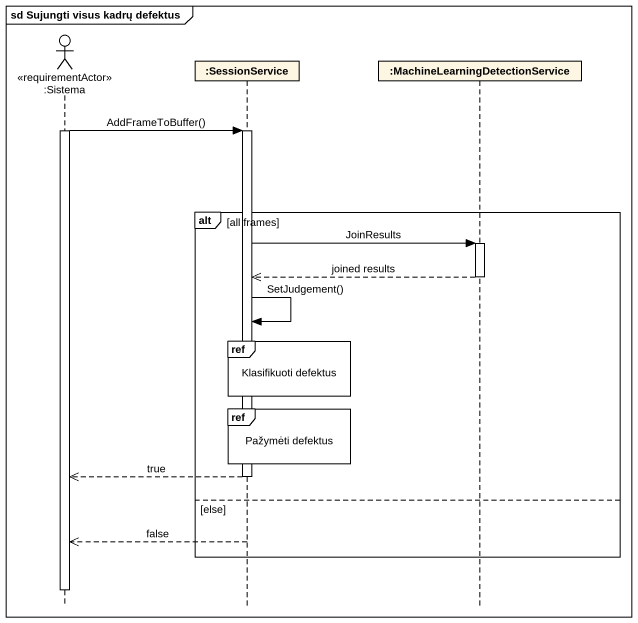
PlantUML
@startuml
mainframe sd Sujungti visus kadrų defektus
hide footbox
actor ":Sistema" as Sistema <<requirementActor>>
participant ":SessionService" as SessionService
participant ":MachineLearningDetectionService" as MachineLearningDetectionServ

activate Sistema
Sistema -> SessionService : AddFrameToBuffer()
activate SessionService
alt all frames
  SessionService -> MachineLearningDetectionServ : JoinResults
  activate MachineLearningDetectionServ
  MachineLearningDetectionServ -->> SessionService : joined results
  deactivate MachineLearningDetectionServ
  SessionService -> SessionService : SetJudgement()
  ref over SessionService : Klasifikuoti defektus
  ref over SessionService : Pažymėti defektus
  SessionService -->> Sistema : true
  deactivate SessionService
else else
  SessionService -->> Sistema : false
end
deactivate Sistema
@enduml
